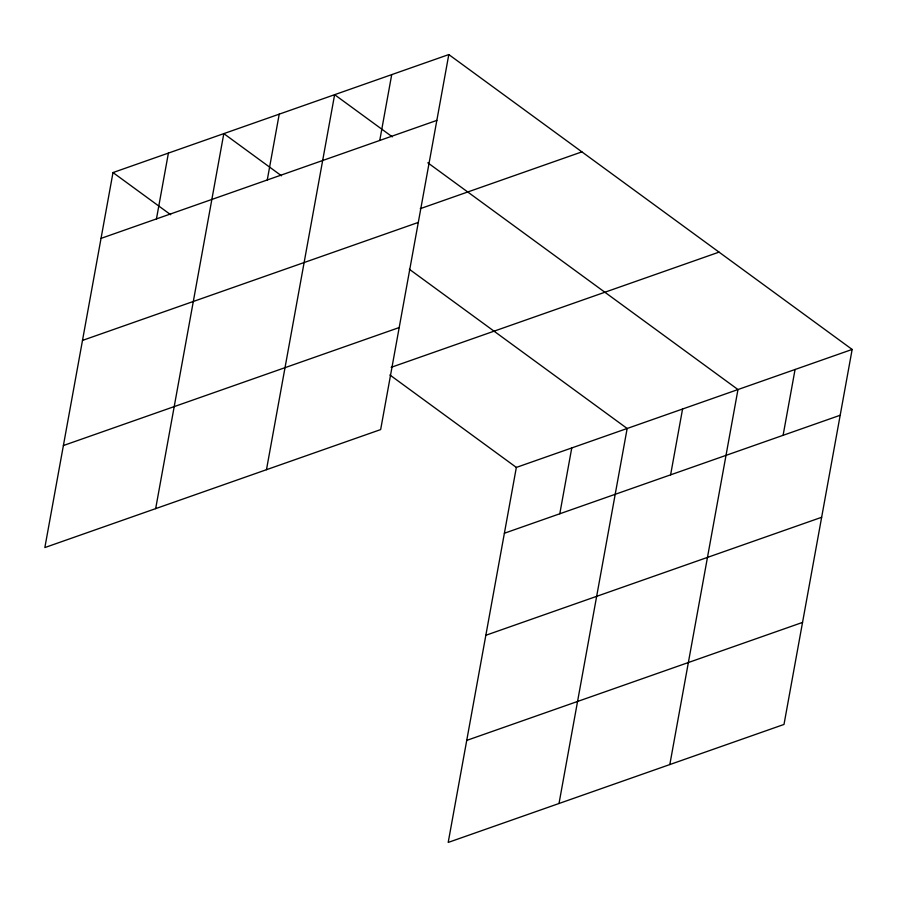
<?xml version="1.0" encoding="UTF-8"?>
<svg xmlns="http://www.w3.org/2000/svg" width="897" height="897" viewBox="0 0 897 897"><rect width="100%" height="100%" fill="white"/><g stroke="black" fill="none" stroke-linecap="round" stroke-linejoin="round"><path stroke-width="1.35" d="M448.803 54.571L113 172.56L44.85 547.562L380.653 429.585L448.803 54.571L852.15 349.438L784 724.44L448.197 842.429L516.347 467.415L852.15 349.438M156.448 218.913L168.412 153.084M155.663 508.633L223.813 133.619L281.49 175.79M267.261 179.983L279.225 114.154M266.476 469.692L334.626 94.69L392.314 136.849M379.756 140.448L391.72 74.63M559.795 513.779L571.759 447.951M559.01 803.499L627.16 428.486L409.324 269.235M670.608 474.838L682.572 409.021M669.824 764.558L737.973 389.545L427.802 162.794M783.103 435.314L795.067 369.497M101.036 238.378L436.839 120.4M420.245 208.676L581.906 151.873M82.502 340.412L418.294 222.422M63.395 445.54L399.199 327.551M391.159 367.333L719.046 252.124M504.383 533.244L840.186 415.255M485.849 635.278L821.641 517.289M466.743 740.395L802.546 622.417M113 172.56L170.677 214.719M389.903 374.98L516.347 467.415"/></g></svg>
